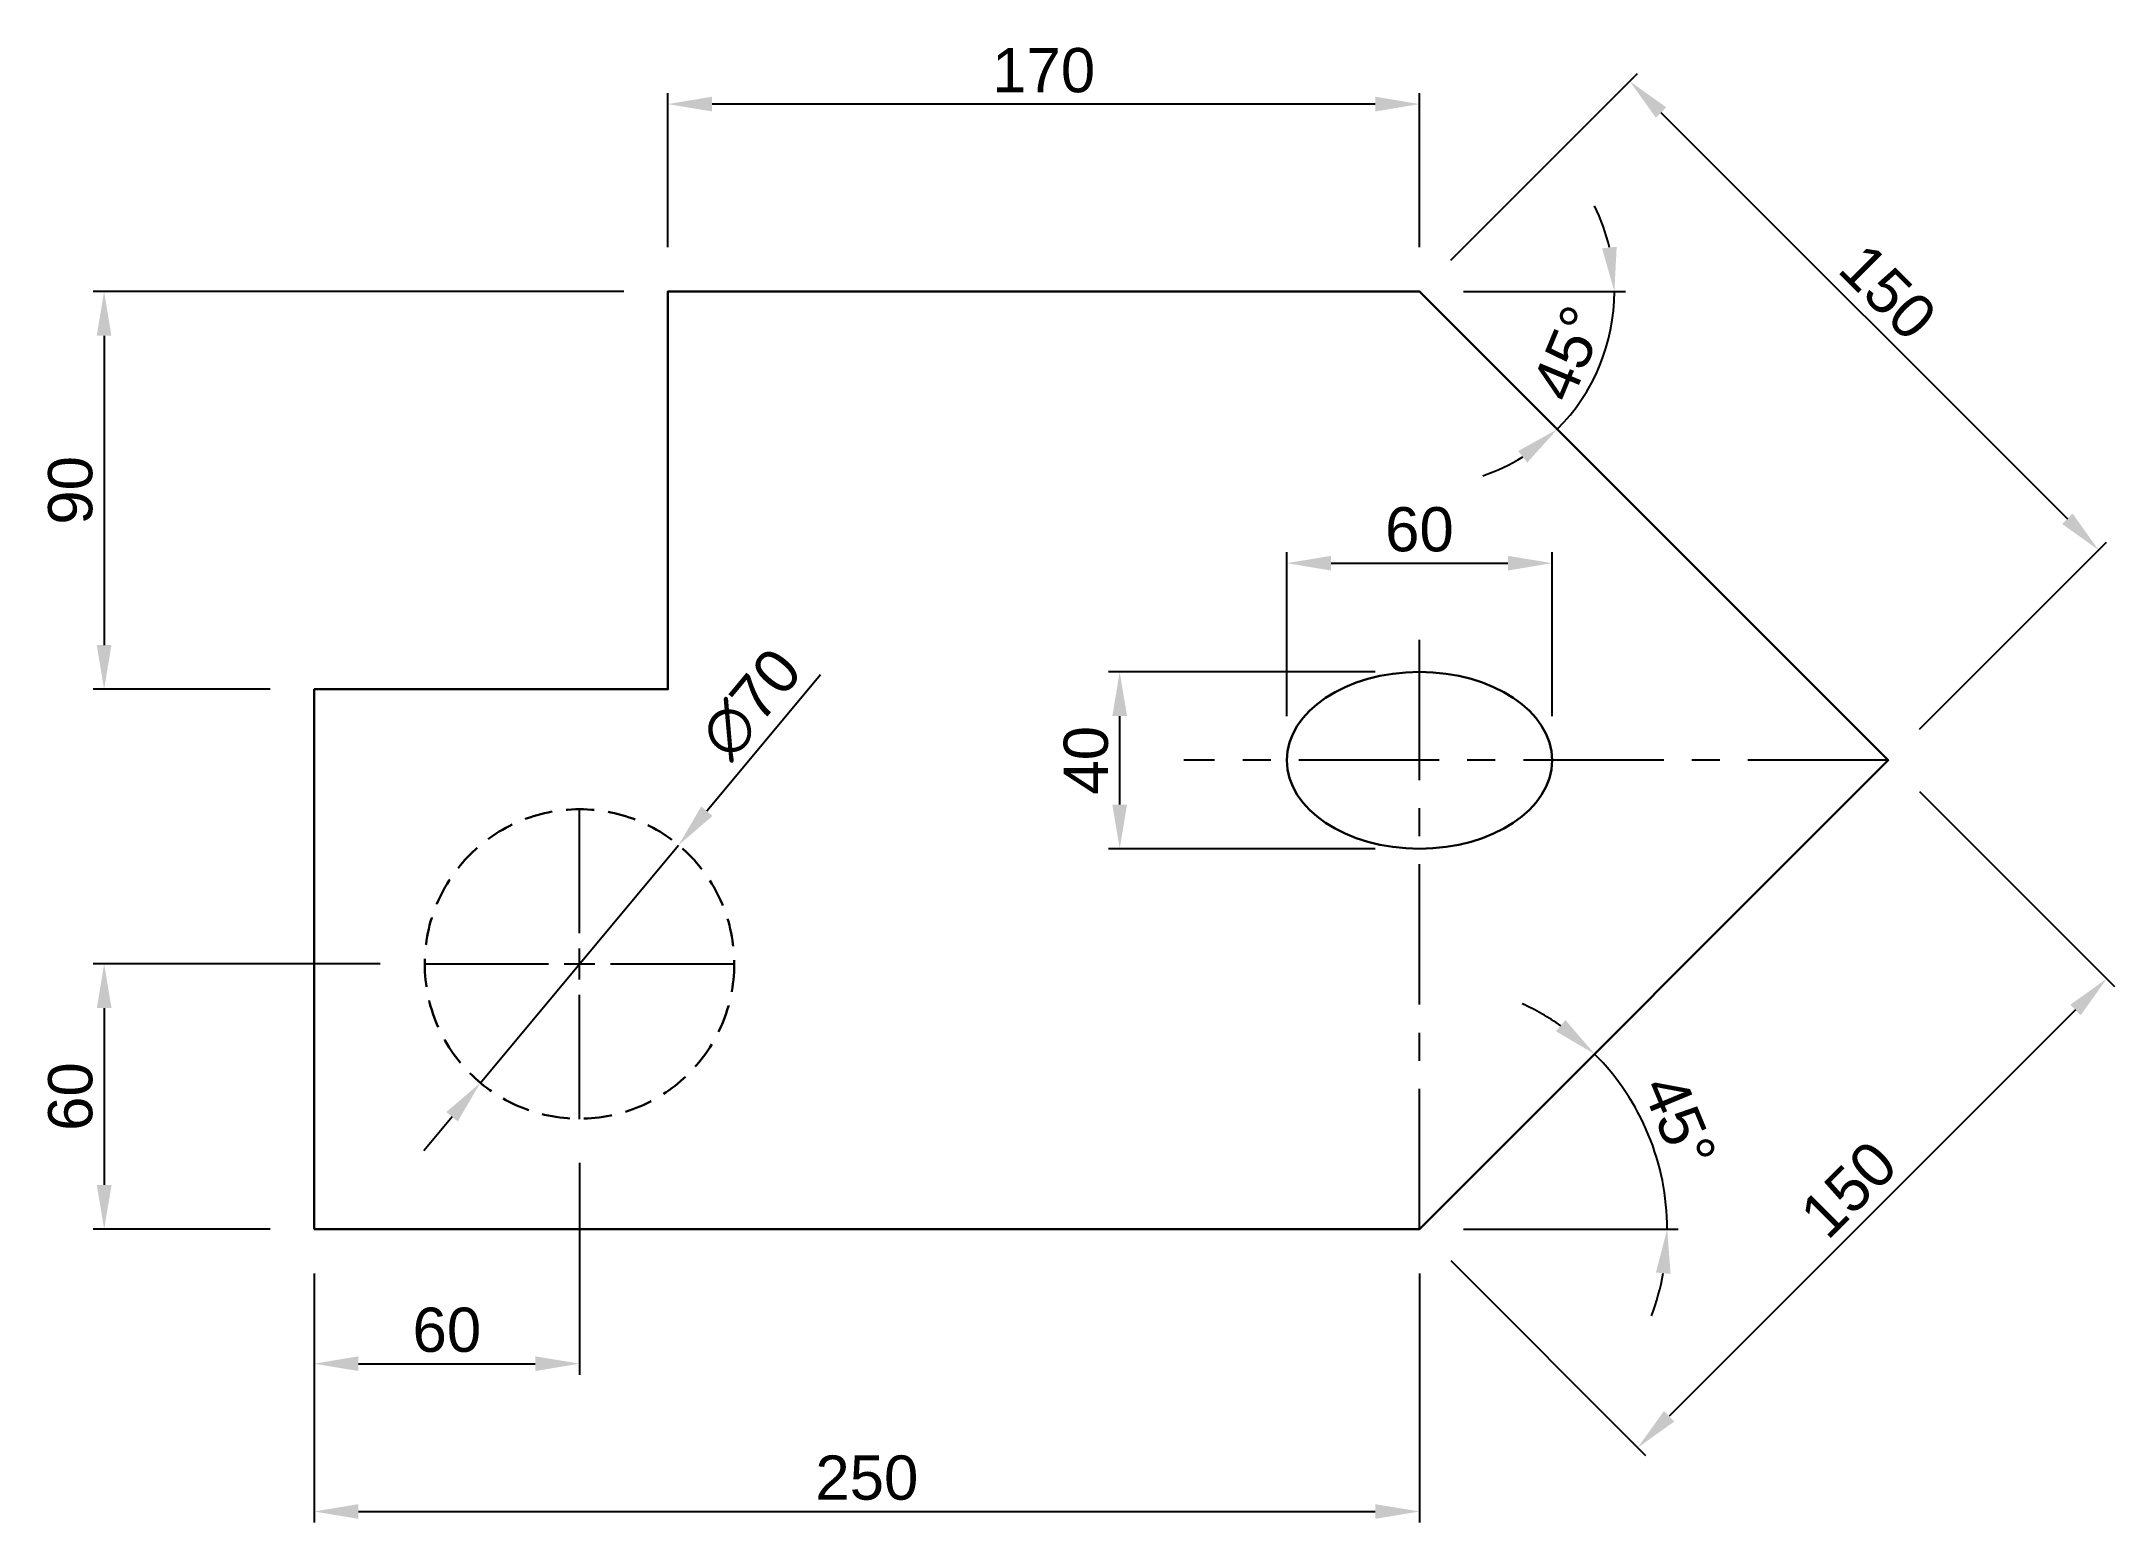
# Model space of a CAD drawing. Header units: millimetres. Extents: x 38 to 507, y 34 to 369.
import ezdxf

# ---------------------------------------------------------------- set-up
doc = ezdxf.new("R2010")
doc.units = ezdxf.units.MM
doc.linetypes.add('CENTER', pattern=[50.8, 31.75, -6.35, 6.35, -6.35])
doc.linetypes.add('HIDDEN', pattern=[9.525, 6.35, -3.175])
for name, color, linetype, lineweight in [('Center', 54, 'CENTER', 25), ('Dimensions', 1, 'Continuous', 25), ('Hidden', 134, 'HIDDEN', 30), ('Part', 7, 'Continuous', 50)]:
    doc.layers.add(name, color=color, linetype=linetype, lineweight=lineweight)
doc.styles.get("Standard").update_dxf_attribs({"font": 'arial.ttf'})
doc.dimstyles.new('ISO', dxfattribs={"dimtxt": 8, "dimasz": 8, "dimexe": 2.5, "dimexo": 2.5, "dimgap": 2.5, "dimtad": 1, "dimdec": 4, "dimdsep": 46, "dimlunit": 6, "dimtxsty": 'Standard', "dimcen": 10, "dimadec": 0, "dimazin": 0, "dimtfac": 1, "dimtdec": 4, "dimtmove": 0, "dimatfit": 3, "dimfxl": 1, "dimtolj": 1, "dimtzin": 0, "dimarcsym": 0})

# ---------------------------------------------------------------- blocks, each defined once
blk = doc.blocks.new('*U9')
at = {"layer": 'Center', "color": 0, "lineweight": 25, "transparency": 16777216}
for p, q in [((0, 7), (0, 35.12)), ((-35.12, 0), (-7, 0)), ((7, 0), (35.12, 0)), ((0, -35.12), (0, -7))]:
    blk.add_line(p, q, dxfattribs=at)
at = {"layer": 'Center', "color": 0, "linetype": 'Continuous', "lineweight": 25, "transparency": 16777216}
for p, q in [((-3.5, 0), (3.5, 0)), ((0, -3.5), (0, 3.5))]:
    blk.add_line(p, q, dxfattribs=at)
blk = doc.blocks.new('*D10')
at = {"layer": 'Dimensions', "color": 0, "lineweight": -2, "transparency": 16777216}
for p, q in [((100, 90), (100, 33.64)), ((350, 90), (350, 33.64)), ((110, 36.14), (340, 36.14))]:
    blk.add_line(p, q, dxfattribs=at)
at = {"layer": 'Dimensions', "color": 0, "lineweight": -3, "transparency": 16777216}
for points in [[(110, 37.8), (110, 34.47), (100, 36.14)], [(340, 37.8), (340, 34.47), (350, 36.14)]]:
    blk.add_solid(points, dxfattribs=at)
at = {"layer": 'Dimensions', "color": 0, "lineweight": 25, "transparency": 16777216, "insert": (225, 43.74), "char_height": 10, "attachment_point": 5}
blk.add_mtext('\\A1;250', dxfattribs=at)
blk = doc.blocks.new('*D11')
at = {"layer": 'Dimensions', "color": 0, "lineweight": -2, "transparency": 16777216}
for p, q in [((180, 322.13), (180, 357.02)), ((350, 322.13), (350, 357.02)), ((340, 354.52), (190, 354.52))]:
    blk.add_line(p, q, dxfattribs=at)
at = {"layer": 'Dimensions', "color": 0, "lineweight": -3, "transparency": 16777216}
for points in [[(190, 356.19), (190, 352.86), (180, 354.52)], [(340, 356.19), (340, 352.86), (350, 354.52)]]:
    blk.add_solid(points, dxfattribs=at)
at = {"layer": 'Dimensions', "color": 0, "lineweight": 25, "transparency": 16777216, "insert": (265, 362.13), "char_height": 10, "attachment_point": 5}
blk.add_mtext('\\A1;170', dxfattribs=at)
blk = doc.blocks.new('*D12')
at = {"layer": 'Dimensions', "color": 0, "lineweight": -2, "transparency": 16777216}
for p, q in [((114.88, 160), (49.98, 160)), ((52.48, 150), (52.48, 110)), ((90, 100), (49.98, 100))]:
    blk.add_line(p, q, dxfattribs=at)
at = {"layer": 'Dimensions', "color": 0, "lineweight": -3, "transparency": 16777216}
for points in [[(50.81, 150), (54.15, 150), (52.48, 160)], [(50.81, 110), (54.15, 110), (52.48, 100)]]:
    blk.add_solid(points, dxfattribs=at)
at = {"layer": 'Dimensions', "color": 0, "lineweight": 25, "transparency": 16777216, "insert": (44.87, 130), "char_height": 10, "attachment_point": 5, "rotation": 90}
blk.add_mtext('\\A1;60', dxfattribs=at)
blk = doc.blocks.new('*D13')
at = {"layer": 'Dimensions', "color": 0, "lineweight": -2, "transparency": 16777216}
for p, q in [((170, 312.13), (49.96, 312.13)), ((52.46, 302.13), (52.46, 232.13)), ((90, 222.13), (49.96, 222.13))]:
    blk.add_line(p, q, dxfattribs=at)
at = {"layer": 'Dimensions', "color": 0, "lineweight": -3, "transparency": 16777216}
for points in [[(50.8, 302.13), (54.13, 302.13), (52.46, 312.13)], [(50.8, 232.13), (54.13, 232.13), (52.46, 222.13)]]:
    blk.add_solid(points, dxfattribs=at)
at = {"layer": 'Dimensions', "color": 0, "lineweight": 25, "transparency": 16777216, "insert": (44.86, 267.13), "char_height": 10, "attachment_point": 5, "rotation": 90}
blk.add_mtext('\\A1;90', dxfattribs=at)
blk = doc.blocks.new('*D14')
at = {"layer": 'Dimensions', "color": 0, "lineweight": -2, "transparency": 16777216}
for p, q in [((357.07, 319.2), (399.34, 361.47)), ((404.64, 352.63), (496.57, 260.71)), ((463.14, 213.14), (505.4, 255.4))]:
    blk.add_line(p, q, dxfattribs=at)
at = {"layer": 'Dimensions', "color": 0, "lineweight": -3, "transparency": 16777216}
for points in [[(405.82, 353.81), (403.46, 351.45), (397.57, 359.7)], [(497.74, 261.89), (495.39, 259.53), (503.64, 253.64)]]:
    blk.add_solid(points, dxfattribs=at)
at = {"layer": 'Dimensions', "color": 0, "lineweight": 25, "transparency": 16777216, "insert": (455.98, 312.05), "char_height": 10, "attachment_point": 5, "rotation": 315}
blk.add_mtext('\\A1;150', dxfattribs=at)
blk = doc.blocks.new('*D15')
at = {"layer": 'Dimensions', "color": 0, "lineweight": -2, "transparency": 16777216}
for p, q in [((463.14, 198.99), (507.24, 154.9)), ((498.4, 149.59), (406.47, 57.67)), ((357.07, 92.93), (401.17, 48.83))]:
    blk.add_line(p, q, dxfattribs=at)
at = {"layer": 'Dimensions', "color": 0, "lineweight": -3, "transparency": 16777216}
for points in [[(497.22, 150.77), (499.58, 148.41), (505.47, 156.66)], [(405.3, 58.85), (407.65, 56.49), (399.4, 50.6)]]:
    blk.add_solid(points, dxfattribs=at)
at = {"layer": 'Dimensions', "color": 0, "lineweight": 25, "transparency": 16777216, "insert": (447.06, 109.01), "char_height": 10, "attachment_point": 5, "rotation": 45}
blk.add_mtext('\\A1;150', dxfattribs=at)
blk = doc.blocks.new('*D16')
at = {"layer": 'Dimensions', "color": 0, "lineweight": -2, "transparency": 16777216}
blk.add_line((360, 312.13), (396.6, 312.13), dxfattribs=at)
for start, end in [(13.0211, 26.0422), (315, 0), (288.9578, 301.9789)]:
    blk.add_arc((350, 312.13), 44.1, start, end, dxfattribs=at)
at = {"layer": 'Dimensions', "color": 0, "lineweight": -3, "transparency": 16777216}
for points in [[(394.62, 322.26), (391.31, 321.88), (394.1, 312.13)], [(372.32, 276.03), (374.39, 273.42), (381.18, 280.95)]]:
    blk.add_solid(points, dxfattribs=at)
at = {"layer": 'Dimensions', "color": 0, "lineweight": 25, "transparency": 16777216, "insert": (383.73, 298.16), "char_height": 10, "attachment_point": 5, "rotation": 67.5}
blk.add_mtext('\\A1;45°', dxfattribs=at)
blk = doc.blocks.new('*D17')
at = {"layer": 'Dimensions', "color": 0, "lineweight": -2, "transparency": 16777216}
blk.add_line((360, 100), (408.54, 100), dxfattribs=at)
for start, end in [(55.2375, 65.4749), (0, 45), (339.5251, 349.7625)]:
    blk.add_arc((350, 100), 56.04, start, end, dxfattribs=at)
at = {"layer": 'Dimensions', "color": 0, "lineweight": -3, "transparency": 16777216}
for points in [[(383.02, 147.32), (380.88, 144.76), (389.63, 139.63)], [(403.49, 90.19), (406.81, 89.89), (406.04, 100)]]:
    blk.add_solid(points, dxfattribs=at)
at = {"layer": 'Dimensions', "color": 0, "lineweight": 25, "transparency": 16777216, "insert": (408.78, 124.35), "char_height": 10, "attachment_point": 5, "rotation": 292.5}
blk.add_mtext('\\A1;45°', dxfattribs=at)
blk = doc.blocks.new('*D18')
at = {"layer": 'Dimensions', "color": 0, "lineweight": -2, "transparency": 16777216}
for p, q in [((214.55, 225.41), (188.82, 194.56)), ((137.58, 133.12), (182.42, 186.88)), ((131.18, 125.44), (124.77, 117.76))]:
    blk.add_line(p, q, dxfattribs=at)
at = {"layer": 'Dimensions', "color": 0, "lineweight": -3, "transparency": 16777216}
for points in [[(187.54, 195.63), (190.1, 193.49), (182.42, 186.88)], [(129.9, 126.51), (132.46, 124.37), (137.58, 133.12)]]:
    blk.add_solid(points, dxfattribs=at)
at = {"layer": 'Dimensions', "color": 0, "lineweight": 25, "transparency": 16777216, "insert": (198.83, 218.87), "char_height": 10, "attachment_point": 5, "rotation": 50.173}
blk.add_mtext('\\A1;∅70', dxfattribs=at)
blk = doc.blocks.new('*D19')
at = {"layer": 'Dimensions', "color": 0, "lineweight": -2, "transparency": 16777216}
for p, q in [((320, 216.07), (320, 253.17)), ((330, 250.67), (370, 250.67)), ((380, 216.07), (380, 253.17))]:
    blk.add_line(p, q, dxfattribs=at)
at = {"layer": 'Dimensions', "color": 0, "lineweight": -3, "transparency": 16777216}
for points in [[(330, 252.33), (330, 249), (320, 250.67)], [(370, 252.33), (370, 249), (380, 250.67)]]:
    blk.add_solid(points, dxfattribs=at)
at = {"layer": 'Dimensions', "color": 0, "lineweight": 25, "transparency": 16777216, "insert": (350, 258.27), "char_height": 10, "attachment_point": 5}
blk.add_mtext('\\A1;60', dxfattribs=at)
blk = doc.blocks.new('*D20')
at = {"layer": 'Dimensions', "color": 0, "lineweight": -2, "transparency": 16777216}
for p, q in [((340, 226.07), (279.7, 226.07)), ((282.2, 196.07), (282.2, 216.07)), ((340, 186.07), (279.7, 186.07))]:
    blk.add_line(p, q, dxfattribs=at)
at = {"layer": 'Dimensions', "color": 0, "lineweight": -3, "transparency": 16777216}
for points in [[(280.53, 216.07), (283.87, 216.07), (282.2, 226.07)], [(280.53, 196.07), (283.87, 196.07), (282.2, 186.07)]]:
    blk.add_solid(points, dxfattribs=at)
at = {"layer": 'Dimensions', "color": 0, "lineweight": 25, "transparency": 16777216, "insert": (274.6, 206.07), "char_height": 10, "attachment_point": 5, "rotation": 90}
blk.add_mtext('\\A1;40', dxfattribs=at)
blk = doc.blocks.new('*D21')
at = {"layer": 'Dimensions', "color": 0, "lineweight": -2, "transparency": 16777216}
for p, q in [((160, 115), (160, 67.07)), ((100, 90), (100, 67.07)), ((110, 69.57), (150, 69.57))]:
    blk.add_line(p, q, dxfattribs=at)
at = {"layer": 'Dimensions', "color": 0, "lineweight": -3, "transparency": 16777216}
for points in [[(110, 71.24), (110, 67.91), (100, 69.57)], [(150, 71.24), (150, 67.91), (160, 69.57)]]:
    blk.add_solid(points, dxfattribs=at)
at = {"layer": 'Dimensions', "color": 0, "lineweight": 25, "transparency": 16777216, "insert": (130, 77.18), "char_height": 10, "attachment_point": 5}
blk.add_mtext('\\A1;60', dxfattribs=at)

msp = doc.modelspace()

# ---------------------------------------------------------------- linework, layer by layer
at = {"layer": 'Center', "lineweight": 25}
for p, q in [((350, 100), (350, 233.36744)), ((456.06602, 206.06602), (296.7217, 206.06602))]:
    msp.add_line(p, q, dxfattribs=at)
at = {"layer": 'Hidden', "linetype": 'HIDDEN', "lineweight": 30}
msp.add_circle((160, 160), 35, dxfattribs=at)
at = {"layer": 'Part', "lineweight": 30}
msp.add_lwpolyline([(100, 100), (350, 100), (456.06602, 206.06602), (350, 312.13203), (180, 312.13203), (180, 222.13203), (100.00455, 222.13203), (100.00455, 100)], dxfattribs=at)
msp.add_ellipse((350, 206.06602), major_axis=(30, 0), ratio=0.666666667, dxfattribs=at)

# ---------------------------------------------------------------- block references
at = {"layer": 'Center', "lineweight": 25}
msp.add_blockref('*U9', (160, 160), dxfattribs=at)

# ---------------------------------------------------------------- dimensions: what is measured, and where the dimension line sits
at = {"layer": 'Dimensions', "lineweight": 25}
for base, p1, p2, picture, middle in [((180, 354.52217), (350, 312.13203), (180, 312.13203), '*D11', (265, 362.1279)), ((380, 250.6668), (320, 206.06602), (380, 206.06602), '*D19', (350, 258.27253)), ((160, 69.57326), (100, 100), (160, 125), '*D21', (130, 77.17899)), ((350, 36.13729), (100, 100), (350, 100), '*D10', (225, 43.74302))]:
    dim = msp.add_linear_dim(base=base, p1=p1, p2=p2, dimstyle='ISO', override={"dimtxt": 10, "dimasz": 10, "dimexo": 10}, dxfattribs=at)
    dim.commit()
    dim.dimension.update_dxf_attribs({"geometry": picture, "text_midpoint": middle})
for p1, p2, distance, picture, middle in [((350, 312.13203), (456.06602, 206.06602), 67.27527, '*D14', (455.98187, 312.04789)), ((456.06602, 206.06602), (350, 100), 69.86594, '*D15', (447.05763, 109.00839))]:
    dim = msp.add_aligned_dim(p1=p1, p2=p2, distance=distance, dimstyle='ISO', override={"dimtxt": 10, "dimasz": 10, "dimexo": 10}, dxfattribs=at)
    dim.commit()
    dim.dimension.update_dxf_attribs({"geometry": picture, "text_midpoint": middle})
for base, line1, line2, picture, middle in [((388.18914, 290.08353), ((456.06602, 206.06602), (350, 312.13203)), ((350, 312.13203), (180, 312.13203)), '*D16', (383.73246, 298.15959)), ((404.13176, 114.50456), ((350, 100), (456.06602, 206.06602)), ((100, 100), (350, 100)), '*D17', (408.78331, 124.34884))]:
    dim = msp.add_angular_dim_2l(base=base, line1=line1, line2=line2, dimstyle='ISO', override={"dimtxt": 10, "dimasz": 10, "dimexo": 10}, dxfattribs=at)
    dim.commit()
    dim.dimension.update_dxf_attribs({"geometry": picture, "text_midpoint": middle})
for base, p1, p2, picture, middle in [((52.46181, 222.13203), (180, 312.13203), (100.00455, 222.13203), '*D13', (44.85608, 267.13203)), ((282.20079, 226.06602), (350, 186.06602), (350, 226.06602), '*D20', (274.59506, 206.06602)), ((52.4803, 100), (124.88, 160), (100.00455, 100), '*D12', (44.87457, 130))]:
    dim = msp.add_linear_dim(base=base, p1=p1, p2=p2, angle=90, dimstyle='ISO', override={"dimtxt": 10, "dimasz": 10, "dimexo": 10}, dxfattribs=at)
    dim.commit()
    dim.dimension.update_dxf_attribs({"geometry": picture, "text_midpoint": middle})
dim = msp.add_diameter_dim_2p(p1=(137.58348, 133.12065), p2=(182.41652, 186.87935), dimstyle='ISO', override={"dimtxt": 10, "dimasz": 10, "dimexo": 10}, dxfattribs=at)
dim.commit()
dim.dimension.update_dxf_attribs({"geometry": '*D18', "text_midpoint": (204.88765, 213.82419)})

doc.saveas('drawing.dxf')
